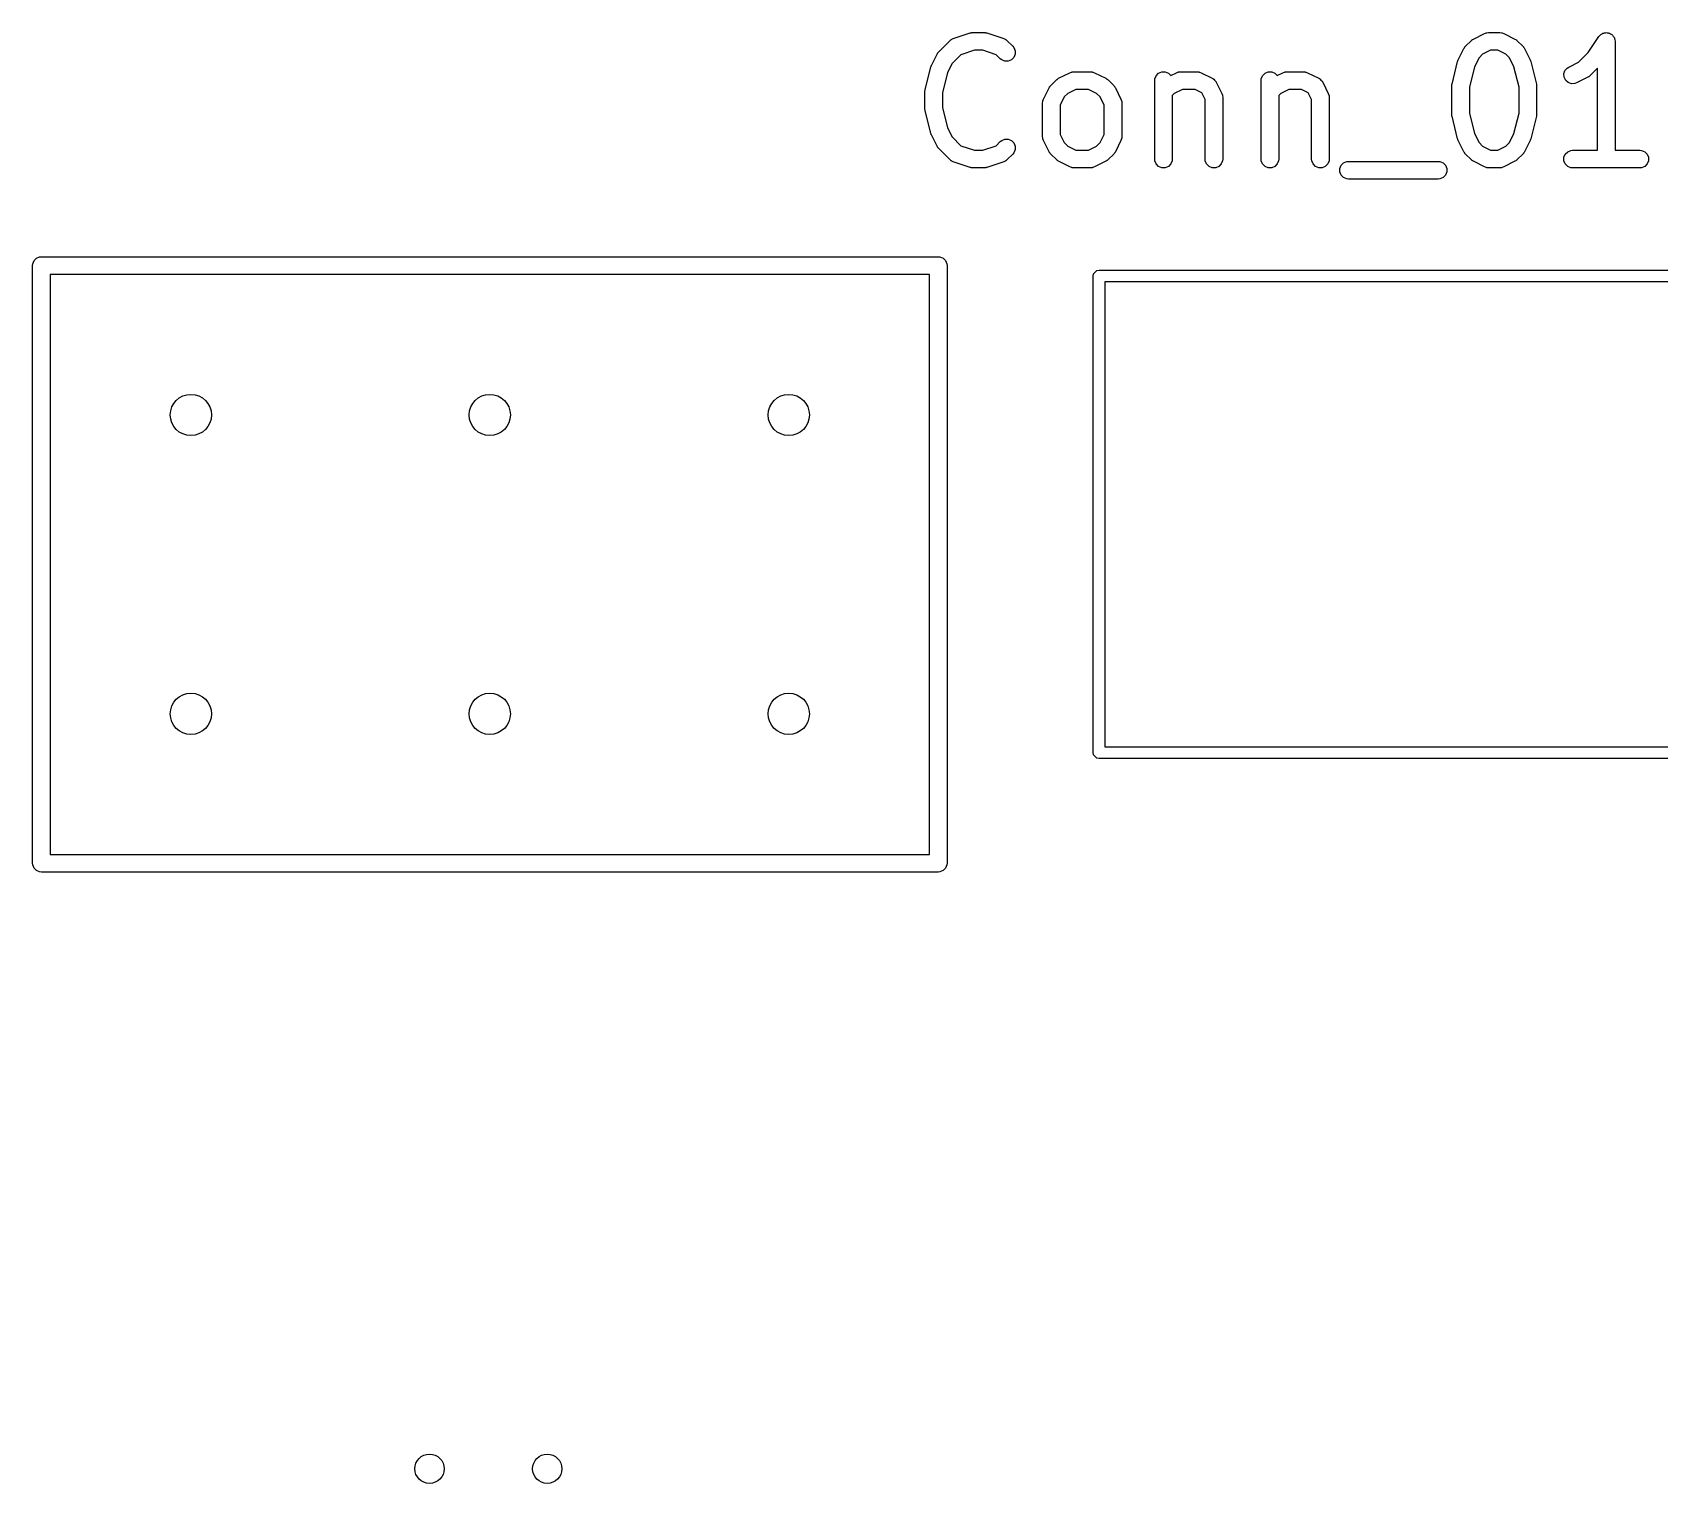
# Model space of a CAD drawing. Extents: x -2.17 to 1.75, y 0.41 to 2.84.
# Drawn here: x -0.563 to -0.019, y 2.357 to 2.843 of the extents above; entities that cross this region are included whole.
import ezdxf

# ---------------------------------------------------------------- set-up
doc = ezdxf.new("R2010")
doc.units = 0
doc.header["$MEASUREMENT"] = 0
doc.layers.add('BLACK', color=7, linetype='CONTINUOUS')

msp = doc.modelspace()

# ---------------------------------------------------------------- linework, layer by layer
at = {"layer": 'BLACK', "linetype": 'CONTINUOUS'}
for p, q in [((-0.25557, 2.84063), (-0.25549, 2.8407)), ((-0.25549, 2.8407), (-0.25496, 2.84093)), ((-0.25496, 2.84093), (-0.24934, 2.84281)), ((-0.24934, 2.84281), (-0.24905, 2.84287)), ((-0.24905, 2.84287), (-0.24898, 2.8429)), ((-0.24898, 2.8429), (-0.24887, 2.84291)), ((-0.24887, 2.84291), (-0.24877, 2.84294)), ((-0.24877, 2.84294), (-0.24869, 2.84293)), ((-0.24869, 2.84293), (-0.2484, 2.84296)), ((-0.2484, 2.84296), (-0.24465, 2.84296)), ((-0.24465, 2.84296), (-0.24436, 2.84293)), ((-0.24436, 2.84293), (-0.24428, 2.84294)), ((-0.24428, 2.84294), (-0.24418, 2.84291)), ((-0.24418, 2.84291), (-0.24408, 2.8429)), ((-0.24408, 2.8429), (-0.24401, 2.84287)), ((-0.24401, 2.84287), (-0.24372, 2.84281)), ((-0.24372, 2.84281), (-0.2381, 2.84093)), ((-0.2381, 2.84093), (-0.23757, 2.8407)), ((-0.23757, 2.8407), (-0.23749, 2.84063)), ((-0.08124, 2.84062), (-0.08099, 2.84077)), ((-0.08099, 2.84077), (-0.07724, 2.84265)), ((-0.07724, 2.84265), (-0.0767, 2.84286)), ((-0.0767, 2.84286), (-0.0766, 2.84286)), ((-0.0766, 2.84286), (-0.0765, 2.8429)), ((-0.0765, 2.8429), (-0.07592, 2.84296)), ((-0.07592, 2.84296), (-0.07217, 2.84296)), ((-0.07217, 2.84296), (-0.0716, 2.8429)), ((-0.0716, 2.8429), (-0.0715, 2.84286)), ((-0.0715, 2.84286), (-0.07139, 2.84286)), ((-0.07139, 2.84286), (-0.07085, 2.84265)), ((-0.07085, 2.84265), (-0.0671, 2.84077)), ((-0.0671, 2.84077), (-0.06686, 2.84062)), ((-0.0426, 2.83626), (-0.03901, 2.84165)), ((-0.03901, 2.84165), (-0.03864, 2.84209)), ((-0.03901, 2.84165), (-0.03901, 2.84165)), ((-0.03901, 2.84165), (-0.03901, 2.84165)), ((-0.03901, 2.84165), (-0.03901, 2.84165)), ((-0.03864, 2.84209), (-0.0384, 2.84226)), ((-0.0384, 2.84226), (-0.03819, 2.84246)), ((-0.03819, 2.84246), (-0.03793, 2.84257)), ((-0.03793, 2.84257), (-0.03769, 2.84273)), ((-0.03769, 2.84273), (-0.0374, 2.84279)), ((-0.0374, 2.84279), (-0.03713, 2.8429)), ((-0.03713, 2.8429), (-0.03684, 2.8429)), ((-0.03684, 2.8429), (-0.03656, 2.84296)), ((-0.03656, 2.84296), (-0.03627, 2.8429)), ((-0.03627, 2.8429), (-0.03598, 2.8429)), ((-0.03598, 2.8429), (-0.03571, 2.84279)), ((-0.03571, 2.84279), (-0.03543, 2.84274)), ((-0.03543, 2.84274), (-0.03518, 2.84257)), ((-0.03518, 2.84257), (-0.03491, 2.84246)), ((-0.03491, 2.84246), (-0.03471, 2.84226)), ((-0.03471, 2.84226), (-0.03447, 2.8421)), ((-0.03447, 2.8421), (-0.03431, 2.84185)), ((-0.03431, 2.84185), (-0.0341, 2.84165)), ((-0.0341, 2.84165), (-0.03399, 2.84138)), ((-0.03399, 2.84138), (-0.03383, 2.84114)), ((-0.03383, 2.84114), (-0.03377, 2.84085)), ((-0.03377, 2.84085), (-0.03366, 2.84058)), ((-0.26229, 2.83195), (-0.26042, 2.8357)), ((-0.26042, 2.8357), (-0.26026, 2.83595)), ((-0.26026, 2.83595), (-0.26023, 2.83602)), ((-0.26023, 2.83602), (-0.26017, 2.8361)), ((-0.26017, 2.8361), (-0.26011, 2.83619)), ((-0.26011, 2.83619), (-0.26005, 2.83624)), ((-0.26005, 2.83624), (-0.25986, 2.83647)), ((-0.25986, 2.83647), (-0.25611, 2.84022)), ((-0.25611, 2.84022), (-0.25567, 2.84059)), ((-0.25567, 2.84059), (-0.25557, 2.84063)), ((-0.25243, 2.83555), (-0.25535, 2.83263)), ((-0.24792, 2.83705), (-0.25243, 2.83555)), ((-0.24513, 2.83705), (-0.24792, 2.83705)), ((-0.24062, 2.83555), (-0.24513, 2.83705)), ((-0.23924, 2.83417), (-0.24062, 2.83555)), ((-0.23749, 2.84063), (-0.23739, 2.84059)), ((-0.23739, 2.84059), (-0.23694, 2.84022)), ((-0.23694, 2.84022), (-0.23507, 2.83835)), ((-0.23507, 2.83835), (-0.2347, 2.8379)), ((-0.2347, 2.8379), (-0.23426, 2.83683)), ((-0.23426, 2.83568), (-0.2347, 2.83462)), ((-0.23426, 2.83683), (-0.23426, 2.83568)), ((-0.08606, 2.83383), (-0.08419, 2.83758)), ((-0.08419, 2.83758), (-0.08403, 2.83783)), ((-0.08403, 2.83783), (-0.084, 2.8379)), ((-0.084, 2.8379), (-0.08394, 2.83798)), ((-0.08394, 2.83798), (-0.08388, 2.83807)), ((-0.08388, 2.83807), (-0.08382, 2.83812)), ((-0.08382, 2.83812), (-0.08364, 2.83835)), ((-0.08364, 2.83835), (-0.08176, 2.84022)), ((-0.08176, 2.84022), (-0.08154, 2.84041)), ((-0.08154, 2.84041), (-0.08148, 2.84047)), ((-0.08148, 2.84047), (-0.0814, 2.84052)), ((-0.0814, 2.84052), (-0.08131, 2.84059)), ((-0.08131, 2.84059), (-0.08124, 2.84062)), ((-0.07792, 2.83571), (-0.07912, 2.83451)), ((-0.07523, 2.83705), (-0.07792, 2.83571)), ((-0.07287, 2.83705), (-0.07523, 2.83705)), ((-0.07017, 2.83571), (-0.07287, 2.83705)), ((-0.06898, 2.83451), (-0.07017, 2.83571)), ((-0.06686, 2.84062), (-0.06678, 2.84059)), ((-0.06678, 2.84059), (-0.0667, 2.84052)), ((-0.0667, 2.84052), (-0.06661, 2.84047)), ((-0.06661, 2.84047), (-0.06656, 2.84041)), ((-0.06656, 2.84041), (-0.06634, 2.84022)), ((-0.06634, 2.84022), (-0.06446, 2.83835)), ((-0.06446, 2.83835), (-0.06428, 2.83812)), ((-0.06428, 2.83812), (-0.06422, 2.83807)), ((-0.06422, 2.83807), (-0.06416, 2.83798)), ((-0.06416, 2.83798), (-0.0641, 2.8379)), ((-0.0641, 2.8379), (-0.06407, 2.83783)), ((-0.06407, 2.83783), (-0.06391, 2.83758)), ((-0.06391, 2.83758), (-0.06203, 2.83383)), ((-0.0458, 2.83306), (-0.0426, 2.83626)), ((-0.03366, 2.84058), (-0.0336, 2.84001)), ((-0.0336, 2.84001), (-0.0336, 2.84001)), ((-0.0336, 2.84001), (-0.0336, 2.84001)), ((-0.0336, 2.84001), (-0.0336, 2.84001)), ((-0.0336, 2.84001), (-0.0336, 2.80359)), ((-0.26439, 2.82385), (-0.26252, 2.83135)), ((-0.26252, 2.83135), (-0.2625, 2.83139)), ((-0.2625, 2.83141), (-0.26241, 2.83165)), ((-0.2625, 2.83139), (-0.2625, 2.83141)), ((-0.26241, 2.83165), (-0.26232, 2.83189)), ((-0.26232, 2.83189), (-0.26231, 2.83191)), ((-0.26231, 2.83191), (-0.26229, 2.83195)), ((-0.25535, 2.83263), (-0.25687, 2.8296)), ((-0.23879, 2.8338), (-0.23924, 2.83417)), ((-0.23773, 2.83336), (-0.23879, 2.8338)), ((-0.23658, 2.83336), (-0.23773, 2.83336)), ((-0.23551, 2.8338), (-0.23658, 2.83336)), ((-0.2347, 2.83462), (-0.23551, 2.8338)), ((-0.21533, 2.82974), (-0.21523, 2.82978)), ((-0.21523, 2.82978), (-0.21466, 2.82984)), ((-0.21466, 2.82984), (-0.20903, 2.82984)), ((-0.20903, 2.82984), (-0.20846, 2.82978)), ((-0.20846, 2.82978), (-0.20836, 2.82974)), ((-0.1863, 2.82934), (-0.18524, 2.82978)), ((-0.18524, 2.82978), (-0.18408, 2.82978)), ((-0.18408, 2.82978), (-0.18302, 2.82934)), ((-0.17971, 2.82974), (-0.17961, 2.82978)), ((-0.17961, 2.82978), (-0.17904, 2.82984)), ((-0.17904, 2.82984), (-0.17341, 2.82984)), ((-0.17341, 2.82984), (-0.17284, 2.82978)), ((-0.17284, 2.82978), (-0.17274, 2.82974)), ((-0.15068, 2.82934), (-0.14962, 2.82978)), ((-0.14962, 2.82978), (-0.14846, 2.82978)), ((-0.14846, 2.82978), (-0.1474, 2.82934)), ((-0.14409, 2.82974), (-0.14399, 2.82978)), ((-0.14399, 2.82978), (-0.14342, 2.82984)), ((-0.14342, 2.82984), (-0.13779, 2.82984)), ((-0.13779, 2.82984), (-0.13722, 2.82978)), ((-0.13722, 2.82978), (-0.13712, 2.82974)), ((-0.08816, 2.82573), (-0.08629, 2.83322)), ((-0.08629, 2.83322), (-0.08627, 2.83327)), ((-0.08627, 2.83329), (-0.08618, 2.83353)), ((-0.08627, 2.83327), (-0.08627, 2.83329)), ((-0.08618, 2.83353), (-0.08609, 2.83377)), ((-0.08609, 2.83377), (-0.08608, 2.83379)), ((-0.08608, 2.83379), (-0.08606, 2.83383)), ((-0.08064, 2.83148), (-0.08235, 2.82465)), ((-0.07912, 2.83451), (-0.08064, 2.83148)), ((-0.06746, 2.83148), (-0.06898, 2.83451)), ((-0.06575, 2.82465), (-0.06746, 2.83148)), ((-0.06203, 2.83383), (-0.06202, 2.83379)), ((-0.06202, 2.83379), (-0.06201, 2.83377)), ((-0.06201, 2.83377), (-0.06192, 2.83353)), ((-0.06192, 2.83353), (-0.06183, 2.83329)), ((-0.06183, 2.83329), (-0.06183, 2.83327)), ((-0.06183, 2.83327), (-0.06181, 2.83322)), ((-0.06181, 2.83322), (-0.05994, 2.82573)), ((-0.05073, 2.82913), (-0.05037, 2.83022)), ((-0.05037, 2.83022), (-0.04961, 2.83109)), ((-0.04961, 2.83109), (-0.04912, 2.8314)), ((-0.04912, 2.8314), (-0.0458, 2.83306)), ((-0.03951, 2.831), (-0.04197, 2.82855)), ((-0.03951, 2.80359), (-0.03951, 2.831)), ((-0.25687, 2.8296), (-0.25857, 2.82277)), ((-0.2248, 2.82071), (-0.22292, 2.82445)), ((-0.22292, 2.82445), (-0.22277, 2.8247)), ((-0.22277, 2.8247), (-0.22274, 2.82477)), ((-0.22274, 2.82477), (-0.22267, 2.82486)), ((-0.22267, 2.82486), (-0.22261, 2.82494)), ((-0.22261, 2.82494), (-0.22255, 2.825)), ((-0.22255, 2.825), (-0.22237, 2.82522)), ((-0.22237, 2.82522), (-0.22049, 2.8271)), ((-0.22049, 2.8271), (-0.22027, 2.82728)), ((-0.22027, 2.82728), (-0.22022, 2.82734)), ((-0.22022, 2.82734), (-0.22013, 2.8274)), ((-0.22013, 2.8274), (-0.22005, 2.82746)), ((-0.22005, 2.82746), (-0.21998, 2.82749)), ((-0.21998, 2.82749), (-0.21973, 2.82765)), ((-0.21973, 2.82765), (-0.21598, 2.82952)), ((-0.21598, 2.82952), (-0.21544, 2.82973)), ((-0.21544, 2.82973), (-0.21533, 2.82974)), ((-0.20836, 2.82974), (-0.20825, 2.82973)), ((-0.20825, 2.82973), (-0.20771, 2.82952)), ((-0.20771, 2.82952), (-0.20396, 2.82765)), ((-0.20396, 2.82765), (-0.20371, 2.82749)), ((-0.20371, 2.82749), (-0.20364, 2.82746)), ((-0.20364, 2.82746), (-0.20356, 2.8274)), ((-0.20356, 2.8274), (-0.20347, 2.82734)), ((-0.20347, 2.82734), (-0.20342, 2.82728)), ((-0.20342, 2.82728), (-0.2032, 2.8271)), ((-0.2032, 2.8271), (-0.20132, 2.82522)), ((-0.20132, 2.82522), (-0.20113, 2.825)), ((-0.20113, 2.825), (-0.20108, 2.82494)), ((-0.20108, 2.82494), (-0.20102, 2.82486)), ((-0.20102, 2.82486), (-0.20095, 2.82477)), ((-0.20095, 2.82477), (-0.20092, 2.8247)), ((-0.20092, 2.8247), (-0.20077, 2.82445)), ((-0.20077, 2.82445), (-0.19889, 2.82071)), ((-0.18761, 2.82688), (-0.18756, 2.82746)), ((-0.18761, 2.80064), (-0.18761, 2.82688)), ((-0.18756, 2.82746), (-0.18712, 2.82852)), ((-0.18712, 2.82852), (-0.1863, 2.82934)), ((-0.18302, 2.82934), (-0.18226, 2.82858)), ((-0.18226, 2.82858), (-0.18036, 2.82952)), ((-0.18036, 2.82952), (-0.17982, 2.82973)), ((-0.17982, 2.82973), (-0.17971, 2.82974)), ((-0.17274, 2.82974), (-0.17263, 2.82973)), ((-0.17263, 2.82973), (-0.17209, 2.82952)), ((-0.17209, 2.82952), (-0.16834, 2.82765)), ((-0.16834, 2.82765), (-0.16825, 2.82759)), ((-0.16825, 2.82759), (-0.1682, 2.82757)), ((-0.1682, 2.82757), (-0.16814, 2.82753)), ((-0.16814, 2.82753), (-0.16785, 2.82734)), ((-0.16785, 2.82734), (-0.16761, 2.82706)), ((-0.16761, 2.82706), (-0.16733, 2.82682)), ((-0.16733, 2.82682), (-0.16715, 2.82653)), ((-0.16715, 2.82653), (-0.1671, 2.82647)), ((-0.1671, 2.82647), (-0.16708, 2.82643)), ((-0.16708, 2.82643), (-0.16702, 2.82633)), ((-0.16702, 2.82633), (-0.16515, 2.82258)), ((-0.15199, 2.82688), (-0.15194, 2.82746)), ((-0.15199, 2.80064), (-0.15199, 2.82688)), ((-0.15194, 2.82746), (-0.1515, 2.82852)), ((-0.1515, 2.82852), (-0.15068, 2.82934)), ((-0.1474, 2.82934), (-0.14664, 2.82858)), ((-0.14664, 2.82858), (-0.14474, 2.82952)), ((-0.14474, 2.82952), (-0.1442, 2.82973)), ((-0.1442, 2.82973), (-0.14409, 2.82974)), ((-0.13712, 2.82974), (-0.13701, 2.82973)), ((-0.13701, 2.82973), (-0.13647, 2.82952)), ((-0.13647, 2.82952), (-0.13272, 2.82765)), ((-0.13272, 2.82765), (-0.13263, 2.82759)), ((-0.13263, 2.82759), (-0.13258, 2.82757)), ((-0.13258, 2.82757), (-0.13252, 2.82753)), ((-0.13252, 2.82753), (-0.13223, 2.82734)), ((-0.13223, 2.82734), (-0.13199, 2.82706)), ((-0.13199, 2.82706), (-0.13171, 2.82682)), ((-0.13171, 2.82682), (-0.13153, 2.82653)), ((-0.13153, 2.82653), (-0.13148, 2.82647)), ((-0.13148, 2.82647), (-0.13146, 2.82643)), ((-0.13146, 2.82643), (-0.1314, 2.82633)), ((-0.1314, 2.82633), (-0.12953, 2.82258)), ((-0.08825, 2.82515), (-0.08822, 2.82537)), ((-0.08824, 2.82511), (-0.08825, 2.82515)), ((-0.08825, 2.82501), (-0.08824, 2.82511)), ((-0.08825, 2.81564), (-0.08825, 2.82501)), ((-0.08822, 2.82537), (-0.08819, 2.82559)), ((-0.08819, 2.82559), (-0.08818, 2.82563)), ((-0.08818, 2.82563), (-0.08816, 2.82573)), ((-0.08235, 2.82465), (-0.08235, 2.816)), ((-0.06575, 2.816), (-0.06575, 2.82465)), ((-0.05994, 2.82573), (-0.05992, 2.82563)), ((-0.05992, 2.82563), (-0.0599, 2.82559)), ((-0.0599, 2.82559), (-0.05988, 2.82537)), ((-0.05988, 2.82537), (-0.05985, 2.82515)), ((-0.05985, 2.82515), (-0.05986, 2.82511)), ((-0.05986, 2.82511), (-0.05985, 2.82501)), ((-0.05985, 2.82501), (-0.05985, 2.81564)), ((-0.05065, 2.82798), (-0.05073, 2.82913)), ((-0.05014, 2.82695), (-0.05065, 2.82798)), ((-0.04927, 2.82619), (-0.05014, 2.82695)), ((-0.04817, 2.82583), (-0.04927, 2.82619)), ((-0.04702, 2.82591), (-0.04817, 2.82583)), ((-0.04648, 2.82612), (-0.04702, 2.82591)), ((-0.04273, 2.82799), (-0.04648, 2.82612)), ((-0.04248, 2.82815), (-0.04273, 2.82799)), ((-0.04241, 2.82818), (-0.04248, 2.82815)), ((-0.04233, 2.82824), (-0.04241, 2.82818)), ((-0.04224, 2.8283), (-0.04233, 2.82824)), ((-0.04219, 2.82836), (-0.04224, 2.8283)), ((-0.04197, 2.82855), (-0.04219, 2.82836)), ((-0.26448, 2.82328), (-0.26444, 2.82349)), ((-0.26447, 2.82323), (-0.26448, 2.82328)), ((-0.26448, 2.82313), (-0.26447, 2.82323)), ((-0.26448, 2.81751), (-0.26448, 2.82313)), ((-0.26444, 2.82349), (-0.26442, 2.82371)), ((-0.26442, 2.82371), (-0.26441, 2.82375)), ((-0.26441, 2.82375), (-0.26439, 2.82385)), ((-0.25857, 2.82277), (-0.25857, 2.81787)), ((-0.22511, 2.81938), (-0.22505, 2.81996)), ((-0.22511, 2.80814), (-0.22511, 2.81938)), ((-0.22505, 2.81996), (-0.22501, 2.82006)), ((-0.22501, 2.82006), (-0.225, 2.82016)), ((-0.225, 2.82016), (-0.2248, 2.82071)), ((-0.21785, 2.82139), (-0.2192, 2.81869)), ((-0.21666, 2.82258), (-0.21785, 2.82139)), ((-0.21396, 2.82393), (-0.21666, 2.82258)), ((-0.20973, 2.82393), (-0.21396, 2.82393)), ((-0.20703, 2.82258), (-0.20973, 2.82393)), ((-0.20584, 2.82139), (-0.20703, 2.82258)), ((-0.20449, 2.81869), (-0.20584, 2.82139)), ((-0.19889, 2.82071), (-0.19869, 2.82016)), ((-0.19869, 2.82016), (-0.19868, 2.82006)), ((-0.19868, 2.82006), (-0.19864, 2.81996)), ((-0.19864, 2.81996), (-0.19858, 2.81938)), ((-0.19858, 2.81938), (-0.19858, 2.80814)), ((-0.18104, 2.82258), (-0.18171, 2.82191)), ((-0.18171, 2.82191), (-0.18171, 2.80064)), ((-0.17834, 2.82393), (-0.18104, 2.82258)), ((-0.17411, 2.82393), (-0.17834, 2.82393)), ((-0.17186, 2.82281), (-0.17411, 2.82393)), ((-0.17074, 2.82056), (-0.17186, 2.82281)), ((-0.17074, 2.80064), (-0.17074, 2.82056)), ((-0.16515, 2.82258), (-0.16494, 2.82204)), ((-0.16494, 2.82204), (-0.16493, 2.82193)), ((-0.16493, 2.82193), (-0.16489, 2.82184)), ((-0.16489, 2.82184), (-0.16484, 2.82126)), ((-0.16484, 2.82126), (-0.16484, 2.80064)), ((-0.14542, 2.82258), (-0.14609, 2.82191)), ((-0.14609, 2.82191), (-0.14609, 2.80064)), ((-0.14272, 2.82393), (-0.14542, 2.82258)), ((-0.13849, 2.82393), (-0.14272, 2.82393)), ((-0.13624, 2.82281), (-0.13849, 2.82393)), ((-0.13512, 2.82056), (-0.13624, 2.82281)), ((-0.13512, 2.80064), (-0.13512, 2.82056)), ((-0.12953, 2.82258), (-0.12932, 2.82204)), ((-0.12932, 2.82204), (-0.12931, 2.82193)), ((-0.12931, 2.82193), (-0.12927, 2.82184)), ((-0.12927, 2.82184), (-0.12921, 2.82126)), ((-0.12921, 2.82126), (-0.12921, 2.80064)), ((-0.26447, 2.81741), (-0.26448, 2.81751)), ((-0.26448, 2.81737), (-0.26447, 2.81741)), ((-0.26444, 2.81715), (-0.26448, 2.81737)), ((-0.26442, 2.81693), (-0.26444, 2.81715)), ((-0.26441, 2.81689), (-0.26442, 2.81693)), ((-0.26439, 2.81679), (-0.26441, 2.81689)), ((-0.26252, 2.80929), (-0.26439, 2.81679)), ((-0.25857, 2.81787), (-0.25687, 2.81104)), ((-0.2192, 2.81869), (-0.2192, 2.80883)), ((-0.20449, 2.80883), (-0.20449, 2.81869)), ((-0.08824, 2.81553), (-0.08825, 2.81564)), ((-0.08825, 2.81549), (-0.08824, 2.81553)), ((-0.08822, 2.81528), (-0.08825, 2.81549)), ((-0.08819, 2.81506), (-0.08822, 2.81528)), ((-0.08818, 2.81502), (-0.08819, 2.81506)), ((-0.08816, 2.81492), (-0.08818, 2.81502)), ((-0.08629, 2.80742), (-0.08816, 2.81492)), ((-0.08235, 2.816), (-0.08064, 2.80917)), ((-0.06746, 2.80917), (-0.06575, 2.816)), ((-0.05994, 2.81492), (-0.06181, 2.80742)), ((-0.05992, 2.81502), (-0.05994, 2.81492)), ((-0.0599, 2.81506), (-0.05992, 2.81502)), ((-0.05988, 2.81528), (-0.0599, 2.81506)), ((-0.05985, 2.81549), (-0.05988, 2.81528)), ((-0.05985, 2.81564), (-0.05986, 2.81553)), ((-0.05986, 2.81553), (-0.05985, 2.81549)), ((-0.2625, 2.80925), (-0.26252, 2.80929)), ((-0.2625, 2.80923), (-0.2625, 2.80925)), ((-0.26241, 2.80899), (-0.2625, 2.80923)), ((-0.26232, 2.80875), (-0.26241, 2.80899)), ((-0.26231, 2.80873), (-0.26232, 2.80875)), ((-0.26229, 2.80869), (-0.26231, 2.80873)), ((-0.26042, 2.80494), (-0.26229, 2.80869)), ((-0.25687, 2.81104), (-0.25535, 2.80801)), ((-0.25535, 2.80801), (-0.25243, 2.80509)), ((-0.22505, 2.80756), (-0.22511, 2.80814)), ((-0.2192, 2.80883), (-0.21785, 2.80614)), ((-0.20584, 2.80614), (-0.20449, 2.80883)), ((-0.19858, 2.80814), (-0.19864, 2.80756)), ((-0.08064, 2.80917), (-0.07912, 2.80614)), ((-0.06898, 2.80614), (-0.06746, 2.80917)), ((-0.26026, 2.80469), (-0.26042, 2.80494)), ((-0.26023, 2.80462), (-0.26026, 2.80469)), ((-0.26017, 2.80454), (-0.26023, 2.80462)), ((-0.26011, 2.80445), (-0.26017, 2.80454)), ((-0.26005, 2.8044), (-0.26011, 2.80445)), ((-0.25986, 2.80417), (-0.26005, 2.8044)), ((-0.25611, 2.80042), (-0.25986, 2.80417)), ((-0.25243, 2.80509), (-0.24792, 2.80359)), ((-0.24792, 2.80359), (-0.24513, 2.80359)), ((-0.24513, 2.80359), (-0.24062, 2.80509)), ((-0.24062, 2.80509), (-0.23924, 2.80647)), ((-0.23924, 2.80647), (-0.23879, 2.80684)), ((-0.23879, 2.80684), (-0.23773, 2.80728)), ((-0.23773, 2.80728), (-0.23658, 2.80728)), ((-0.23658, 2.80728), (-0.23551, 2.80684)), ((-0.23551, 2.80684), (-0.2347, 2.80603)), ((-0.2347, 2.80275), (-0.23507, 2.8023)), ((-0.2347, 2.80603), (-0.23426, 2.80496)), ((-0.23426, 2.80381), (-0.2347, 2.80275)), ((-0.23426, 2.80496), (-0.23426, 2.80381)), ((-0.22501, 2.80746), (-0.22505, 2.80756)), ((-0.225, 2.80736), (-0.22501, 2.80746)), ((-0.2248, 2.80682), (-0.225, 2.80736)), ((-0.22292, 2.80307), (-0.2248, 2.80682)), ((-0.22277, 2.80282), (-0.22292, 2.80307)), ((-0.22274, 2.80275), (-0.22277, 2.80282)), ((-0.22267, 2.80267), (-0.22274, 2.80275)), ((-0.22261, 2.80258), (-0.22267, 2.80267)), ((-0.22255, 2.80253), (-0.22261, 2.80258)), ((-0.21785, 2.80614), (-0.21666, 2.80494)), ((-0.21666, 2.80494), (-0.21396, 2.80359)), ((-0.21396, 2.80359), (-0.20973, 2.80359)), ((-0.20973, 2.80359), (-0.20703, 2.80494)), ((-0.20703, 2.80494), (-0.20584, 2.80614)), ((-0.20108, 2.80258), (-0.20113, 2.80253)), ((-0.20102, 2.80267), (-0.20108, 2.80258)), ((-0.20095, 2.80275), (-0.20102, 2.80267)), ((-0.20092, 2.80282), (-0.20095, 2.80275)), ((-0.20077, 2.80307), (-0.20092, 2.80282)), ((-0.19889, 2.80682), (-0.20077, 2.80307)), ((-0.19869, 2.80736), (-0.19889, 2.80682)), ((-0.19868, 2.80746), (-0.19869, 2.80736)), ((-0.19864, 2.80756), (-0.19868, 2.80746)), ((-0.08627, 2.80738), (-0.08629, 2.80742)), ((-0.08627, 2.80736), (-0.08627, 2.80738)), ((-0.08618, 2.80712), (-0.08627, 2.80736)), ((-0.08609, 2.80687), (-0.08618, 2.80712)), ((-0.08608, 2.80686), (-0.08609, 2.80687)), ((-0.08606, 2.80682), (-0.08608, 2.80686)), ((-0.08419, 2.80307), (-0.08606, 2.80682)), ((-0.08403, 2.80282), (-0.08419, 2.80307)), ((-0.084, 2.80275), (-0.08403, 2.80282)), ((-0.08394, 2.80267), (-0.084, 2.80275)), ((-0.08388, 2.80258), (-0.08394, 2.80267)), ((-0.08382, 2.80253), (-0.08388, 2.80258)), ((-0.07912, 2.80614), (-0.07792, 2.80494)), ((-0.07792, 2.80494), (-0.07523, 2.80359)), ((-0.07523, 2.80359), (-0.07287, 2.80359)), ((-0.07287, 2.80359), (-0.07017, 2.80494)), ((-0.07017, 2.80494), (-0.06898, 2.80614)), ((-0.06422, 2.80258), (-0.06428, 2.80253)), ((-0.06416, 2.80267), (-0.06422, 2.80258)), ((-0.0641, 2.80275), (-0.06416, 2.80267)), ((-0.06407, 2.80282), (-0.0641, 2.80275)), ((-0.06391, 2.80307), (-0.06407, 2.80282)), ((-0.06203, 2.80682), (-0.06391, 2.80307)), ((-0.06202, 2.80686), (-0.06203, 2.80682)), ((-0.06201, 2.80687), (-0.06202, 2.80686)), ((-0.06192, 2.80712), (-0.06201, 2.80687)), ((-0.06183, 2.80736), (-0.06192, 2.80712)), ((-0.06181, 2.80742), (-0.06183, 2.80738)), ((-0.06183, 2.80738), (-0.06183, 2.80736)), ((-0.05026, 2.80228), (-0.04944, 2.80309)), ((-0.04944, 2.80309), (-0.04838, 2.80353)), ((-0.04838, 2.80353), (-0.0478, 2.80359)), ((-0.0478, 2.80359), (-0.03951, 2.80359)), ((-0.0336, 2.80359), (-0.02531, 2.80359)), ((-0.02531, 2.80359), (-0.02473, 2.80353)), ((-0.02473, 2.80353), (-0.02367, 2.80309)), ((-0.02367, 2.80309), (-0.02285, 2.80228)), ((-0.25567, 2.80006), (-0.25611, 2.80042)), ((-0.25557, 2.80002), (-0.25567, 2.80006)), ((-0.25549, 2.79995), (-0.25557, 2.80002)), ((-0.25496, 2.79971), (-0.25549, 2.79995)), ((-0.24934, 2.79784), (-0.25496, 2.79971)), ((-0.24905, 2.79777), (-0.24934, 2.79784)), ((-0.24898, 2.79774), (-0.24905, 2.79777)), ((-0.24887, 2.79773), (-0.24898, 2.79774)), ((-0.24877, 2.79771), (-0.24887, 2.79773)), ((-0.24869, 2.79771), (-0.24877, 2.79771)), ((-0.2484, 2.79768), (-0.24869, 2.79771)), ((-0.24465, 2.79768), (-0.2484, 2.79768)), ((-0.24436, 2.79771), (-0.24465, 2.79768)), ((-0.24428, 2.79771), (-0.24436, 2.79771)), ((-0.24418, 2.79773), (-0.24428, 2.79771)), ((-0.24408, 2.79774), (-0.24418, 2.79773)), ((-0.24401, 2.79777), (-0.24408, 2.79774)), ((-0.24372, 2.79784), (-0.24401, 2.79777)), ((-0.2381, 2.79971), (-0.24372, 2.79784)), ((-0.23757, 2.79995), (-0.2381, 2.79971)), ((-0.23749, 2.80002), (-0.23757, 2.79995)), ((-0.23739, 2.80006), (-0.23749, 2.80002)), ((-0.23694, 2.80042), (-0.23739, 2.80006)), ((-0.23507, 2.8023), (-0.23694, 2.80042)), ((-0.22237, 2.8023), (-0.22255, 2.80253)), ((-0.22049, 2.80042), (-0.22237, 2.8023)), ((-0.22027, 2.80024), (-0.22049, 2.80042)), ((-0.22022, 2.80018), (-0.22027, 2.80024)), ((-0.22013, 2.80012), (-0.22022, 2.80018)), ((-0.22005, 2.80006), (-0.22013, 2.80012)), ((-0.21998, 2.80003), (-0.22005, 2.80006)), ((-0.21973, 2.79987), (-0.21998, 2.80003)), ((-0.21598, 2.798), (-0.21973, 2.79987)), ((-0.21544, 2.79779), (-0.21598, 2.798)), ((-0.21533, 2.79778), (-0.21544, 2.79779)), ((-0.21523, 2.79774), (-0.21533, 2.79778)), ((-0.21466, 2.79768), (-0.21523, 2.79774)), ((-0.20903, 2.79768), (-0.21466, 2.79768)), ((-0.20846, 2.79774), (-0.20903, 2.79768)), ((-0.20836, 2.79778), (-0.20846, 2.79774)), ((-0.20825, 2.79779), (-0.20836, 2.79778)), ((-0.20771, 2.798), (-0.20825, 2.79779)), ((-0.20396, 2.79987), (-0.20771, 2.798)), ((-0.20371, 2.80003), (-0.20396, 2.79987)), ((-0.20364, 2.80006), (-0.20371, 2.80003)), ((-0.20356, 2.80012), (-0.20364, 2.80006)), ((-0.20347, 2.80018), (-0.20356, 2.80012)), ((-0.20342, 2.80024), (-0.20347, 2.80018)), ((-0.2032, 2.80042), (-0.20342, 2.80024)), ((-0.20132, 2.8023), (-0.2032, 2.80042)), ((-0.20113, 2.80253), (-0.20132, 2.8023)), ((-0.18756, 2.80006), (-0.18761, 2.80064)), ((-0.18712, 2.799), (-0.18756, 2.80006)), ((-0.1863, 2.79818), (-0.18712, 2.799)), ((-0.18524, 2.79774), (-0.1863, 2.79818)), ((-0.18408, 2.79774), (-0.18524, 2.79774)), ((-0.18302, 2.79818), (-0.18408, 2.79774)), ((-0.18221, 2.799), (-0.18302, 2.79818)), ((-0.18176, 2.80006), (-0.18221, 2.799)), ((-0.18171, 2.80064), (-0.18176, 2.80006)), ((-0.17068, 2.80006), (-0.17074, 2.80064)), ((-0.17024, 2.799), (-0.17068, 2.80006)), ((-0.16943, 2.79818), (-0.17024, 2.799)), ((-0.16836, 2.79774), (-0.16943, 2.79818)), ((-0.16721, 2.79774), (-0.16836, 2.79774)), ((-0.16615, 2.79818), (-0.16721, 2.79774)), ((-0.16533, 2.799), (-0.16615, 2.79818)), ((-0.16489, 2.80006), (-0.16533, 2.799)), ((-0.16484, 2.80064), (-0.16489, 2.80006)), ((-0.15194, 2.80006), (-0.15199, 2.80064)), ((-0.1515, 2.799), (-0.15194, 2.80006)), ((-0.15068, 2.79818), (-0.1515, 2.799)), ((-0.14962, 2.79774), (-0.15068, 2.79818)), ((-0.14846, 2.79774), (-0.14962, 2.79774)), ((-0.1474, 2.79818), (-0.14846, 2.79774)), ((-0.14659, 2.799), (-0.1474, 2.79818)), ((-0.14614, 2.80006), (-0.14659, 2.799)), ((-0.14609, 2.80064), (-0.14614, 2.80006)), ((-0.13506, 2.80006), (-0.13512, 2.80064)), ((-0.13462, 2.799), (-0.13506, 2.80006)), ((-0.13381, 2.79818), (-0.13462, 2.799)), ((-0.13274, 2.79774), (-0.13381, 2.79818)), ((-0.13159, 2.79774), (-0.13274, 2.79774)), ((-0.13053, 2.79818), (-0.13159, 2.79774)), ((-0.12971, 2.799), (-0.13053, 2.79818)), ((-0.12927, 2.80006), (-0.12971, 2.799)), ((-0.12921, 2.80064), (-0.12927, 2.80006)), ((-0.12569, 2.79746), (-0.12525, 2.79853)), ((-0.12569, 2.79631), (-0.12569, 2.79746)), ((-0.12525, 2.79853), (-0.12443, 2.79934)), ((-0.12443, 2.79934), (-0.12337, 2.79978)), ((-0.12337, 2.79978), (-0.12279, 2.79984)), ((-0.12279, 2.79984), (-0.0928, 2.79984)), ((-0.0928, 2.79984), (-0.09222, 2.79978)), ((-0.09222, 2.79978), (-0.09116, 2.79934)), ((-0.09116, 2.79934), (-0.09034, 2.79853)), ((-0.09034, 2.79853), (-0.0899, 2.79746)), ((-0.0899, 2.79746), (-0.0899, 2.79631)), ((-0.08364, 2.8023), (-0.08382, 2.80253)), ((-0.08176, 2.80042), (-0.08364, 2.8023)), ((-0.08154, 2.80024), (-0.08176, 2.80042)), ((-0.08148, 2.80018), (-0.08154, 2.80024)), ((-0.0814, 2.80012), (-0.08148, 2.80018)), ((-0.08131, 2.80006), (-0.0814, 2.80012)), ((-0.08124, 2.80003), (-0.08131, 2.80006)), ((-0.08099, 2.79987), (-0.08124, 2.80003)), ((-0.07724, 2.798), (-0.08099, 2.79987)), ((-0.0767, 2.79779), (-0.07724, 2.798)), ((-0.0766, 2.79778), (-0.0767, 2.79779)), ((-0.0765, 2.79774), (-0.0766, 2.79778)), ((-0.07592, 2.79768), (-0.0765, 2.79774)), ((-0.07217, 2.79768), (-0.07592, 2.79768)), ((-0.0716, 2.79774), (-0.07217, 2.79768)), ((-0.0715, 2.79778), (-0.0716, 2.79774)), ((-0.07139, 2.79779), (-0.0715, 2.79778)), ((-0.07085, 2.798), (-0.07139, 2.79779)), ((-0.0671, 2.79987), (-0.07085, 2.798)), ((-0.06686, 2.80003), (-0.0671, 2.79987)), ((-0.06678, 2.80006), (-0.06686, 2.80003)), ((-0.0667, 2.80012), (-0.06678, 2.80006)), ((-0.06661, 2.80018), (-0.0667, 2.80012)), ((-0.06656, 2.80024), (-0.06661, 2.80018)), ((-0.06634, 2.80042), (-0.06656, 2.80024)), ((-0.06446, 2.8023), (-0.06634, 2.80042)), ((-0.06428, 2.80253), (-0.06446, 2.8023)), ((-0.0507, 2.80121), (-0.05026, 2.80228)), ((-0.0507, 2.80006), (-0.0507, 2.80121)), ((-0.05026, 2.799), (-0.0507, 2.80006)), ((-0.04944, 2.79818), (-0.05026, 2.799)), ((-0.04838, 2.79774), (-0.04944, 2.79818)), ((-0.0478, 2.79768), (-0.04838, 2.79774)), ((-0.02531, 2.79768), (-0.0478, 2.79768)), ((-0.02473, 2.79774), (-0.02531, 2.79768)), ((-0.02367, 2.79818), (-0.02473, 2.79774)), ((-0.02285, 2.799), (-0.02367, 2.79818)), ((-0.02285, 2.80228), (-0.02241, 2.80121)), ((-0.02241, 2.80006), (-0.02285, 2.799)), ((-0.02241, 2.80121), (-0.02241, 2.80006)), ((-0.12525, 2.79525), (-0.12569, 2.79631)), ((-0.12443, 2.79443), (-0.12525, 2.79525)), ((-0.12337, 2.79399), (-0.12443, 2.79443)), ((-0.12279, 2.79393), (-0.12337, 2.79399)), ((-0.0928, 2.79393), (-0.12279, 2.79393)), ((-0.09222, 2.79399), (-0.0928, 2.79393)), ((-0.09116, 2.79443), (-0.09222, 2.79399)), ((-0.09034, 2.79525), (-0.09116, 2.79443)), ((-0.0899, 2.79631), (-0.09034, 2.79525)), ((-0.56295, 2.765), (-0.5629, 2.76558)), ((-0.56295, 2.565), (-0.56295, 2.765)), ((-0.5629, 2.76558), (-0.56246, 2.76664)), ((-0.56246, 2.76664), (-0.56164, 2.76746)), ((-0.56164, 2.76746), (-0.56058, 2.7679)), ((-0.56058, 2.7679), (-0.56, 2.76795)), ((-0.56, 2.76795), (-0.26, 2.76795)), ((-0.26, 2.76795), (-0.25942, 2.7679)), ((-0.25942, 2.7679), (-0.25836, 2.76746)), ((-0.25836, 2.76746), (-0.25754, 2.76664)), ((-0.25754, 2.76664), (-0.2571, 2.76558)), ((-0.2571, 2.76558), (-0.25705, 2.765)), ((-0.25705, 2.765), (-0.25705, 2.565)), ((-0.55705, 2.76205), (-0.55705, 2.56795)), ((-0.26295, 2.76205), (-0.55705, 2.76205)), ((-0.26295, 2.56795), (-0.26295, 2.76205)), ((-0.20819, 2.76146), (-0.20804, 2.76221)), ((-0.20819, 2.60201), (-0.20819, 2.76146)), ((-0.20804, 2.76221), (-0.20697, 2.76328)), ((-0.20697, 2.76328), (-0.20622, 2.76343)), ((-0.20622, 2.76343), (0.26622, 2.76343)), ((-0.20425, 2.75949), (-0.20425, 2.60398)), ((0.26425, 2.75949), (-0.20425, 2.75949)), ((-0.20804, 2.60125), (-0.20819, 2.60201)), ((-0.20697, 2.60019), (-0.20804, 2.60125)), ((-0.20425, 2.60398), (0.15693, 2.60398)), ((-0.20622, 2.60004), (-0.20697, 2.60019)), ((0.26622, 2.60004), (-0.20622, 2.60004)), ((-0.5629, 2.56442), (-0.56295, 2.565)), ((-0.56246, 2.56336), (-0.5629, 2.56442)), ((-0.56164, 2.56254), (-0.56246, 2.56336)), ((-0.55705, 2.56795), (-0.26295, 2.56795)), ((-0.25754, 2.56336), (-0.25836, 2.56254)), ((-0.2571, 2.56442), (-0.25754, 2.56336)), ((-0.25705, 2.565), (-0.2571, 2.56442)), ((-0.56058, 2.5621), (-0.56164, 2.56254)), ((-0.56, 2.56205), (-0.56058, 2.5621)), ((-0.26, 2.56205), (-0.56, 2.56205)), ((-0.25942, 2.5621), (-0.26, 2.56205)), ((-0.25836, 2.56254), (-0.25942, 2.5621))]:
    msp.add_line(p, q, dxfattribs=at)
at = {"layer": 'BLACK'}
for centre, radius in [((-0.51, 2.715), 0.00689), ((-0.41, 2.715), 0.00689), ((-0.31, 2.715), 0.00689), ((-0.51, 2.615), 0.00689), ((-0.41, 2.615), 0.00689), ((-0.31, 2.615), 0.00689), ((-0.43016, 2.3624), 0.00492), ((-0.39079, 2.3624), 0.00492)]:
    msp.add_circle(centre, radius, dxfattribs=at)

doc.saveas('drawing.dxf')
